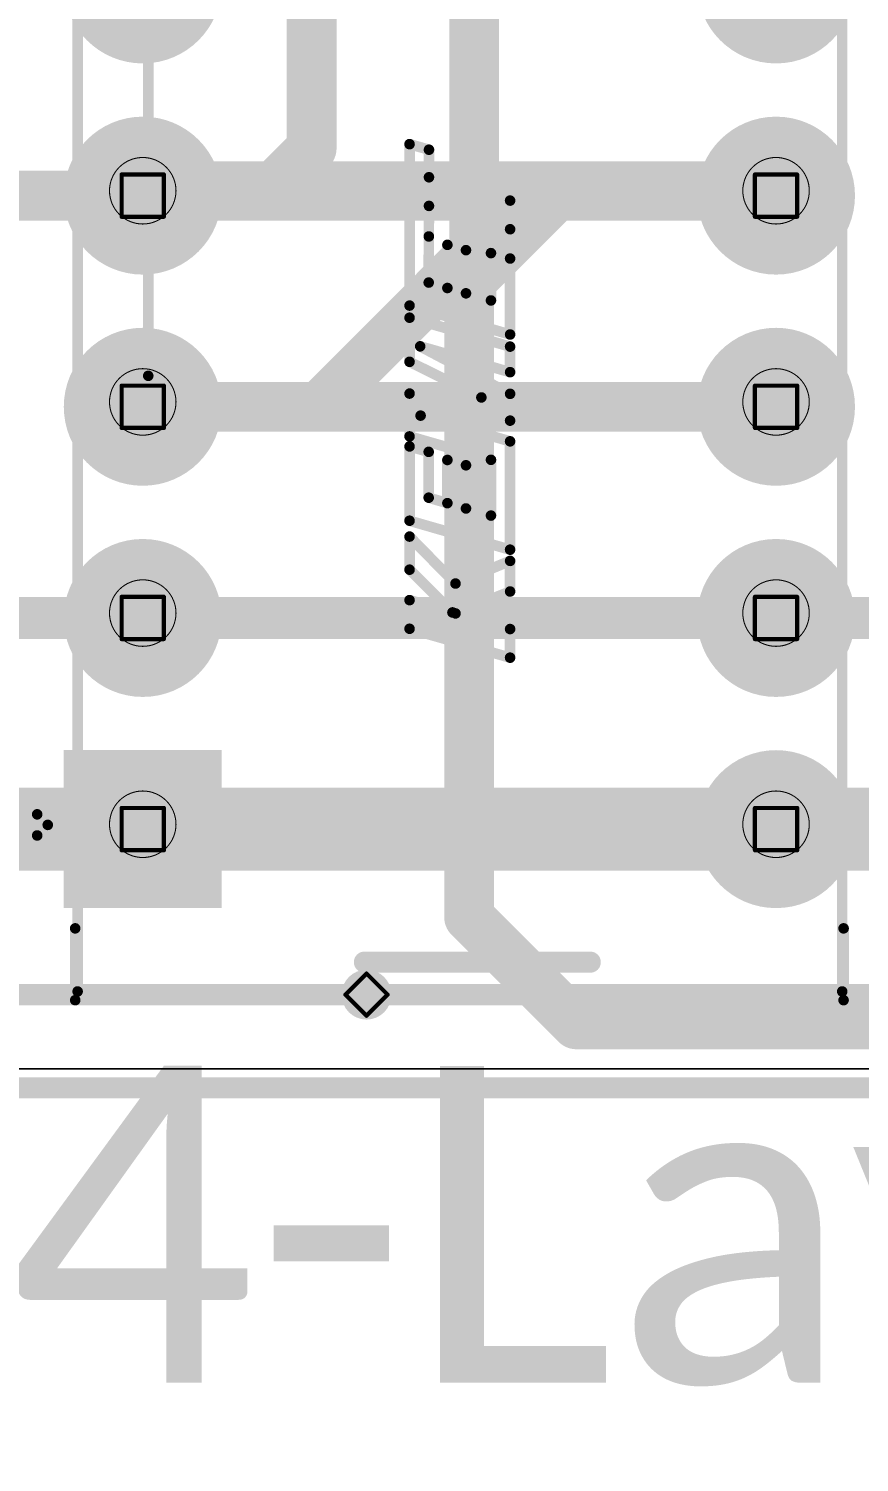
# Model space of a CAD drawing. Header units: millimetres. Extents: x -16 to 330, y -45 to 150.
# Drawn here: x 26.57 to 36.56, y -18 to -0.76 of the extents above; entities that cross this region are included whole.
import ezdxf

# ---------------------------------------------------------------- set-up
doc = ezdxf.new("R2010")
doc.units = ezdxf.units.MM
for name, color, linetype in [('BottomLayer', 5, 'Continuous'), ('BottomSolder', 6, 'Continuous'), ('DrillDrawing', 1, 'Continuous'), ('Mechanical1', 6, 'Continuous'), ('Mechanical13', 56, 'Continuous'), ('Mechanical2', 216, 'Continuous'), ('Mechanical3', 76, 'Continuous'), ('MidLayer1', 16, 'Continuous'), ('MidLayer2', 76, 'Continuous'), ('MultiLayer', 9, 'Continuous'), ('PadHoleLayer', 156, 'Continuous'), ('TopLayer', 1, 'Continuous'), ('TopOverlay', 2, 'Continuous'), ('TopSolder', 216, 'Continuous'), ('ViaHoleLayer', 16, 'Continuous')]:
    doc.layers.add(name, color=color, linetype=linetype)
doc.styles.add('Calibri', font='calibriz.ttf', dxfattribs={"height": 0.2})

# ---------------------------------------------------------------- blocks, each defined once
blk = doc.blocks.new('EA2_3TNU_18')
at = {"layer": 'BottomLayer'}
h = blk.add_hatch(color=5, dxfattribs=at)
edge = h.paths.add_edge_path()
edge.add_arc((-3.81, 5.08), 0.9499980999999998, 0, 360)
blk.add_hatch(color=5, dxfattribs=at).paths.add_polyline_path([(2.86000063, 6.02999937), (4.75999937, 6.02999937), (4.75999937, 4.13000063), (2.86000063, 4.13000063)])
h = blk.add_hatch(color=5, dxfattribs=at)
edge = h.paths.add_edge_path()
edge.add_arc((-3.81, 2.54), 0.9499980999999998, 0, 360)
h = blk.add_hatch(color=5, dxfattribs=at)
edge = h.paths.add_edge_path()
edge.add_arc((3.81, 2.54), 0.9499980999999998, 0, 360)
h = blk.add_hatch(color=5, dxfattribs=at)
edge = h.paths.add_edge_path()
edge.add_arc((-3.81, 0), 0.9499980999999998, 0, 360)
h = blk.add_hatch(color=5, dxfattribs=at)
edge = h.paths.add_edge_path()
edge.add_arc((3.81, 0), 0.9499980999999998, 0, 360)
h = blk.add_hatch(color=5, dxfattribs=at)
edge = h.paths.add_edge_path()
edge.add_arc((-3.81, -2.54), 0.9499980999999998, 0, 360)
h = blk.add_hatch(color=5, dxfattribs=at)
edge = h.paths.add_edge_path()
edge.add_arc((3.81, -2.54), 0.9499980999999998, 0, 360)
h = blk.add_hatch(color=5, dxfattribs=at)
edge = h.paths.add_edge_path()
edge.add_arc((-3.81, -5.08), 0.9499980999999998, 0, 360)
h = blk.add_hatch(color=5, dxfattribs=at)
edge = h.paths.add_edge_path()
edge.add_arc((3.81, -5.08), 0.9499980999999998, 0, 360)
at = {"layer": 'BottomSolder'}
h = blk.add_hatch(color=6, dxfattribs=at)
edge = h.paths.add_edge_path()
edge.add_arc((-3.81, 5.08), 0.40999918, 0, 360)
h = blk.add_hatch(color=6, dxfattribs=at)
edge = h.paths.add_edge_path()
edge.add_arc((3.81, 5.08), 0.40999918, 0, 360)
h = blk.add_hatch(color=6, dxfattribs=at)
edge = h.paths.add_edge_path()
edge.add_arc((-3.81, 2.54), 0.40999918, 0, 360)
h = blk.add_hatch(color=6, dxfattribs=at)
edge = h.paths.add_edge_path()
edge.add_arc((3.81, 2.54), 0.40999918, 0, 360)
h = blk.add_hatch(color=6, dxfattribs=at)
edge = h.paths.add_edge_path()
edge.add_arc((-3.81, 0), 0.40999918, 0, 360)
h = blk.add_hatch(color=6, dxfattribs=at)
edge = h.paths.add_edge_path()
edge.add_arc((3.81, 0), 0.40999918, 0, 360)
h = blk.add_hatch(color=6, dxfattribs=at)
edge = h.paths.add_edge_path()
edge.add_arc((-3.81, -2.54), 0.40999918, 0, 360)
h = blk.add_hatch(color=6, dxfattribs=at)
edge = h.paths.add_edge_path()
edge.add_arc((3.81, -2.54), 0.40999918, 0, 360)
h = blk.add_hatch(color=6, dxfattribs=at)
edge = h.paths.add_edge_path()
edge.add_arc((-3.81, -5.08), 0.40999918, 0, 360)
h = blk.add_hatch(color=6, dxfattribs=at)
edge = h.paths.add_edge_path()
edge.add_arc((3.81, -5.08), 0.40999918, 0, 360)
at = {"layer": 'MidLayer1'}
h = blk.add_hatch(color=16, dxfattribs=at)
edge = h.paths.add_edge_path()
edge.add_arc((-3.81, 5.08), 0.9499980999999998, 0, 360)
blk.add_hatch(color=16, dxfattribs=at).paths.add_polyline_path([(2.86000063, 6.02999937), (4.75999937, 6.02999937), (4.75999937, 4.13000063), (2.86000063, 4.13000063)])
h = blk.add_hatch(color=16, dxfattribs=at)
edge = h.paths.add_edge_path()
edge.add_arc((-3.81, 2.54), 0.9499980999999998, 0, 360)
h = blk.add_hatch(color=16, dxfattribs=at)
edge = h.paths.add_edge_path()
edge.add_arc((3.81, 2.54), 0.9499980999999998, 0, 360)
h = blk.add_hatch(color=16, dxfattribs=at)
edge = h.paths.add_edge_path()
edge.add_arc((-3.81, 0), 0.9499980999999998, 0, 360)
h = blk.add_hatch(color=16, dxfattribs=at)
edge = h.paths.add_edge_path()
edge.add_arc((3.81, 0), 0.9499980999999998, 0, 360)
h = blk.add_hatch(color=16, dxfattribs=at)
edge = h.paths.add_edge_path()
edge.add_arc((-3.81, -2.54), 0.9499980999999998, 0, 360)
h = blk.add_hatch(color=16, dxfattribs=at)
edge = h.paths.add_edge_path()
edge.add_arc((3.81, -2.54), 0.9499980999999998, 0, 360)
h = blk.add_hatch(color=16, dxfattribs=at)
edge = h.paths.add_edge_path()
edge.add_arc((-3.81, -5.08), 0.9499980999999998, 0, 360)
h = blk.add_hatch(color=16, dxfattribs=at)
edge = h.paths.add_edge_path()
edge.add_arc((3.81, -5.08), 0.9499980999999998, 0, 360)
at = {"layer": 'MidLayer2'}
h = blk.add_hatch(color=76, dxfattribs=at)
edge = h.paths.add_edge_path()
edge.add_arc((-3.81, 5.08), 0.9499980999999998, 0, 360)
blk.add_hatch(color=76, dxfattribs=at).paths.add_polyline_path([(2.86000063, 6.02999937), (4.75999937, 6.02999937), (4.75999937, 4.13000063), (2.86000063, 4.13000063)])
h = blk.add_hatch(color=76, dxfattribs=at)
edge = h.paths.add_edge_path()
edge.add_arc((-3.81, 2.54), 0.9499980999999998, 0, 360)
h = blk.add_hatch(color=76, dxfattribs=at)
edge = h.paths.add_edge_path()
edge.add_arc((3.81, 2.54), 0.9499980999999998, 0, 360)
h = blk.add_hatch(color=76, dxfattribs=at)
edge = h.paths.add_edge_path()
edge.add_arc((-3.81, 0), 0.9499980999999998, 0, 360)
h = blk.add_hatch(color=76, dxfattribs=at)
edge = h.paths.add_edge_path()
edge.add_arc((3.81, 0), 0.9499980999999998, 0, 360)
h = blk.add_hatch(color=76, dxfattribs=at)
edge = h.paths.add_edge_path()
edge.add_arc((-3.81, -2.54), 0.9499980999999998, 0, 360)
h = blk.add_hatch(color=76, dxfattribs=at)
edge = h.paths.add_edge_path()
edge.add_arc((3.81, -2.54), 0.9499980999999998, 0, 360)
h = blk.add_hatch(color=76, dxfattribs=at)
edge = h.paths.add_edge_path()
edge.add_arc((-3.81, -5.08), 0.9499980999999998, 0, 360)
h = blk.add_hatch(color=76, dxfattribs=at)
edge = h.paths.add_edge_path()
edge.add_arc((3.81, -5.08), 0.9499980999999998, 0, 360)
at = {"layer": 'MultiLayer'}
h = blk.add_hatch(color=9, dxfattribs=at)
edge = h.paths.add_edge_path()
edge.add_arc((-3.81, 5.08), 0.9499980999999998, 0, 360)
blk.add_hatch(color=9, dxfattribs=at).paths.add_polyline_path([(2.86000063, 6.02999937), (4.75999937, 6.02999937), (4.75999937, 4.13000063), (2.86000063, 4.13000063)])
h = blk.add_hatch(color=9, dxfattribs=at)
edge = h.paths.add_edge_path()
edge.add_arc((-3.81, 2.54), 0.9499980999999998, 0, 360)
h = blk.add_hatch(color=9, dxfattribs=at)
edge = h.paths.add_edge_path()
edge.add_arc((3.81, 2.54), 0.9499980999999998, 0, 360)
h = blk.add_hatch(color=9, dxfattribs=at)
edge = h.paths.add_edge_path()
edge.add_arc((-3.81, 0), 0.9499980999999998, 0, 360)
h = blk.add_hatch(color=9, dxfattribs=at)
edge = h.paths.add_edge_path()
edge.add_arc((3.81, 0), 0.9499980999999998, 0, 360)
h = blk.add_hatch(color=9, dxfattribs=at)
edge = h.paths.add_edge_path()
edge.add_arc((-3.81, -2.54), 0.9499980999999998, 0, 360)
h = blk.add_hatch(color=9, dxfattribs=at)
edge = h.paths.add_edge_path()
edge.add_arc((3.81, -2.54), 0.9499980999999998, 0, 360)
h = blk.add_hatch(color=9, dxfattribs=at)
edge = h.paths.add_edge_path()
edge.add_arc((-3.81, -5.08), 0.9499980999999998, 0, 360)
h = blk.add_hatch(color=9, dxfattribs=at)
edge = h.paths.add_edge_path()
edge.add_arc((3.81, -5.08), 0.9499980999999998, 0, 360)
at = {"layer": 'PadHoleLayer'}
h = blk.add_hatch(color=156, dxfattribs=at)
edge = h.paths.add_edge_path()
edge.add_arc((-3.81, 5.08), 0.40999918, 0, 360)
h = blk.add_hatch(color=156, dxfattribs=at)
edge = h.paths.add_edge_path()
edge.add_arc((3.81, 5.08), 0.40999918, 0, 360)
h = blk.add_hatch(color=156, dxfattribs=at)
edge = h.paths.add_edge_path()
edge.add_arc((-3.81, 2.54), 0.40999918, 0, 360)
h = blk.add_hatch(color=156, dxfattribs=at)
edge = h.paths.add_edge_path()
edge.add_arc((3.81, 2.54), 0.40999918, 0, 360)
h = blk.add_hatch(color=156, dxfattribs=at)
edge = h.paths.add_edge_path()
edge.add_arc((-3.81, 0), 0.40999918, 0, 360)
h = blk.add_hatch(color=156, dxfattribs=at)
edge = h.paths.add_edge_path()
edge.add_arc((3.81, 0), 0.40999918, 0, 360)
h = blk.add_hatch(color=156, dxfattribs=at)
edge = h.paths.add_edge_path()
edge.add_arc((-3.81, -2.54), 0.40999918, 0, 360)
h = blk.add_hatch(color=156, dxfattribs=at)
edge = h.paths.add_edge_path()
edge.add_arc((3.81, -2.54), 0.40999918, 0, 360)
h = blk.add_hatch(color=156, dxfattribs=at)
edge = h.paths.add_edge_path()
edge.add_arc((-3.81, -5.08), 0.40999918, 0, 360)
h = blk.add_hatch(color=156, dxfattribs=at)
edge = h.paths.add_edge_path()
edge.add_arc((3.81, -5.08), 0.40999918, 0, 360)
at = {"layer": 'TopLayer'}
h = blk.add_hatch(color=1, dxfattribs=at)
edge = h.paths.add_edge_path()
edge.add_arc((-3.81, 5.08), 0.9499980999999998, 0, 360)
blk.add_hatch(color=1, dxfattribs=at).paths.add_polyline_path([(2.86000063, 6.02999937), (4.75999937, 6.02999937), (4.75999937, 4.13000063), (2.86000063, 4.13000063)])
h = blk.add_hatch(color=1, dxfattribs=at)
edge = h.paths.add_edge_path()
edge.add_arc((-3.81, 2.54), 0.9499980999999998, 0, 360)
h = blk.add_hatch(color=1, dxfattribs=at)
edge = h.paths.add_edge_path()
edge.add_arc((3.81, 2.54), 0.9499980999999998, 0, 360)
h = blk.add_hatch(color=1, dxfattribs=at)
edge = h.paths.add_edge_path()
edge.add_arc((-3.81, 0), 0.9499980999999998, 0, 360)
h = blk.add_hatch(color=1, dxfattribs=at)
edge = h.paths.add_edge_path()
edge.add_arc((3.81, 0), 0.9499980999999998, 0, 360)
h = blk.add_hatch(color=1, dxfattribs=at)
edge = h.paths.add_edge_path()
edge.add_arc((-3.81, -2.54), 0.9499980999999998, 0, 360)
h = blk.add_hatch(color=1, dxfattribs=at)
edge = h.paths.add_edge_path()
edge.add_arc((3.81, -2.54), 0.9499980999999998, 0, 360)
h = blk.add_hatch(color=1, dxfattribs=at)
edge = h.paths.add_edge_path()
edge.add_arc((-3.81, -5.08), 0.9499980999999998, 0, 360)
h = blk.add_hatch(color=1, dxfattribs=at)
edge = h.paths.add_edge_path()
edge.add_arc((3.81, -5.08), 0.9499980999999998, 0, 360)
at = {"layer": 'TopSolder'}
h = blk.add_hatch(color=216, dxfattribs=at)
edge = h.paths.add_edge_path()
edge.add_arc((-3.81, 5.08), 0.40999918, 0, 360)
h = blk.add_hatch(color=216, dxfattribs=at)
edge = h.paths.add_edge_path()
edge.add_arc((3.81, 5.08), 0.40999918, 0, 360)
h = blk.add_hatch(color=216, dxfattribs=at)
edge = h.paths.add_edge_path()
edge.add_arc((-3.81, 2.54), 0.40999918, 0, 360)
h = blk.add_hatch(color=216, dxfattribs=at)
edge = h.paths.add_edge_path()
edge.add_arc((3.81, 2.54), 0.40999918, 0, 360)
h = blk.add_hatch(color=216, dxfattribs=at)
edge = h.paths.add_edge_path()
edge.add_arc((-3.81, 0), 0.40999918, 0, 360)
h = blk.add_hatch(color=216, dxfattribs=at)
edge = h.paths.add_edge_path()
edge.add_arc((3.81, 0), 0.40999918, 0, 360)
h = blk.add_hatch(color=216, dxfattribs=at)
edge = h.paths.add_edge_path()
edge.add_arc((-3.81, -2.54), 0.40999918, 0, 360)
h = blk.add_hatch(color=216, dxfattribs=at)
edge = h.paths.add_edge_path()
edge.add_arc((3.81, -2.54), 0.40999918, 0, 360)
h = blk.add_hatch(color=216, dxfattribs=at)
edge = h.paths.add_edge_path()
edge.add_arc((-3.81, -5.08), 0.40999918, 0, 360)
h = blk.add_hatch(color=216, dxfattribs=at)
edge = h.paths.add_edge_path()
edge.add_arc((3.81, -5.08), 0.40999918, 0, 360)
at = {"layer": 'TopOverlay'}
for points, const_width in [([(-4.6228, 7.1374), (-4.6228, 6.2738)], 0.127), ([(4.6228, 7.1374), (-4.6228, 7.1374)], 0.127), ([(4.6228, 7.1374), (4.6228, 6.2738)], 0.127), ([(1.143, 6.6802), (-1.5748, 6.6802)], 0.254), ([(5.08, 5.1562), (4.953, 5.0292)], 0.127), ([(5.08, 5.1562), (5.08, 4.9022)], 0.127), ([(5.08, 4.9022), (4.953, 5.0292)], 0.127), ([(-4.6228, -5.9436), (-4.6228, -7.1374)], 0.127), ([(4.6228, -5.9436), (4.6228, -7.1374)], 0.127), ([(4.6228, -7.1374), (-4.6228, -7.1374)], 0.127)]:
    blk.add_lwpolyline(points, dxfattribs=dict(at, const_width=const_width))
for points, const_width in [([(-4.65455, 7.1374, 1), (-4.591049999999999, 7.1374, 1)], 0.0635), ([(-4.65455, 7.1374, 1), (-4.591049999999999, 7.1374, 1)], 0.0635), ([(4.591049999999999, 7.1374, 1), (4.65455, 7.1374, 1)], 0.0635), ([(4.591049999999999, 7.1374, 1), (4.65455, 7.1374, 1)], 0.0635), ([(-1.6383, 6.6802, 1), (-1.5113, 6.6802, 1)], 0.127), ([(1.0795, 6.6802, 1), (1.2065, 6.6802, 1)], 0.127), ([(-4.65455, 6.2738, 1), (-4.591049999999999, 6.2738, 1)], 0.0635), ([(4.591049999999999, 6.2738, 1), (4.65455, 6.2738, 1)], 0.0635), ([(5.04825, 5.1562, 1), (5.11175, 5.1562, 1)], 0.0635), ([(5.04825, 5.1562, 1), (5.11175, 5.1562, 1)], 0.0635), ([(4.92125, 5.0292, 1), (4.98475, 5.0292, 1)], 0.0635), ([(4.92125, 5.0292, 1), (4.98475, 5.0292, 1)], 0.0635), ([(5.04825, 4.9022, 1), (5.11175, 4.9022, 1)], 0.0635), ([(5.04825, 4.9022, 1), (5.11175, 4.9022, 1)], 0.0635), ([(-4.65455, -5.9436, 1), (-4.591049999999999, -5.9436, 1)], 0.0635), ([(4.591049999999999, -5.9436, 1), (4.65455, -5.9436, 1)], 0.0635), ([(-4.65455, -7.1374, 1), (-4.591049999999999, -7.1374, 1)], 0.0635), ([(-4.65455, -7.1374, 1), (-4.591049999999999, -7.1374, 1)], 0.0635), ([(4.591049999999999, -7.1374, 1), (4.65455, -7.1374, 1)], 0.0635), ([(4.591049999999999, -7.1374, 1), (4.65455, -7.1374, 1)], 0.0635)]:
    blk.add_lwpolyline(points, format="xyb", close=True, dxfattribs=dict(at, const_width=const_width))

msp = doc.modelspace()

# ---------------------------------------------------------------- hatches: boundary and pattern name
at = {"layer": 'BottomLayer'}
h = msp.add_hatch(color=5, dxfattribs=at)
edge = h.paths.add_edge_path()
edge.add_arc((30.63238729999999, -12.37939104), 0.2999994, 0, 360)
at = {"layer": 'BottomSolder'}
h = msp.add_hatch(color=6, dxfattribs=at)
edge = h.paths.add_edge_path()
edge.add_arc((30.63238729999999, -12.37939104), 0.1499997, 0, 360)
at = {"layer": 'MidLayer1'}
h = msp.add_hatch(color=16, dxfattribs=at)
edge = h.paths.add_edge_path()
edge.add_arc((30.63238729999999, -12.37939104), 0.2999994, 0, 360)
at = {"layer": 'MidLayer2'}
h = msp.add_hatch(color=76, dxfattribs=at)
edge = h.paths.add_edge_path()
edge.add_arc((30.63238729999999, -12.37939104), 0.2999994, 0, 360)
at = {"layer": 'TopLayer'}
h = msp.add_hatch(color=1, dxfattribs=at)
edge = h.paths.add_edge_path()
edge.add_arc((30.63238729999999, -12.37939104), 0.2999994, 0, 360)
at = {"layer": 'TopSolder'}
h = msp.add_hatch(color=216, dxfattribs=at)
edge = h.paths.add_edge_path()
edge.add_arc((30.63238729999999, -12.37939104), 0.1499997, 0, 360)
at = {"layer": 'ViaHoleLayer'}
h = msp.add_hatch(color=16, dxfattribs=at)
edge = h.paths.add_edge_path()
edge.add_arc((30.63238729999999, -12.37939104), 0.1499997, 0, 360)

# ---------------------------------------------------------------- linework, layer by layer
at = {"layer": 'BottomLayer'}
msp.add_line((86.95543695999999, -13.26659018), (16.12887046, -13.27538874), dxfattribs=at)
for points, const_width in [([(27.887803, -2.65419078), (33.03251966, -2.65419078)], 0.5999987999999999), ([(31.86698732, -3.81972312), (33.03251966, -2.65419078)], 0.5999987999999999), ([(33.03251966, -2.65419078), (35.507803, -2.65419078)], 0.5999987999999999), ([(31.86698732, -11.44639062), (31.86698732, -3.81972312)], 0.5999987999999999), ([(31.86698732, -11.44639062), (33.15698728, -12.73639058)], 0.5999987999999999), ([(16.12887046, -12.37939104), (30.63238729999999, -12.37939104)], 0.254), ([(33.15698728, -12.73639058), (80.9069883, -12.73639058)], 0.5999987999999999)]:
    msp.add_lwpolyline(points, dxfattribs=dict(at, const_width=const_width))
for points, const_width in [([(27.7378033, -2.65419078, 1), (28.0378027, -2.65419078, 1)], 0.2999994), ([(32.88251996, -2.65419078, 1), (33.18251936, -2.65419078, 1)], 0.2999994), ([(32.88251996, -2.65419078, 1), (33.18251936, -2.65419078, 1)], 0.2999994), ([(32.88251996, -2.65419078, 1), (33.18251936, -2.65419078, 1)], 0.2999994), ([(35.3578033, -2.65419078, 1), (35.6578027, -2.65419078, 1)], 0.2999994), ([(31.71698762, -3.81972312, 1), (32.01698701999999, -3.81972312, 1)], 0.2999994), ([(31.71698762, -3.81972312, 1), (32.01698701999999, -3.81972312, 1)], 0.2999994), ([(31.71698762, -11.44639062, 1), (32.01698701999999, -11.44639062, 1)], 0.2999994), ([(31.71698762, -11.44639062, 1), (32.01698701999999, -11.44639062, 1)], 0.2999994), ([(30.5688873, -12.37939104, 1), (30.6958873, -12.37939104, 1)], 0.127), ([(33.00698758, -12.73639058, 1), (33.30698698, -12.73639058, 1)], 0.2999994), ([(33.00698758, -12.73639058, 1), (33.30698698, -12.73639058, 1)], 0.2999994)]:
    msp.add_lwpolyline(points, format="xyb", close=True, dxfattribs=dict(at, const_width=const_width))
at = {"layer": 'DrillDrawing', "const_width": 0.0508}
for points in [[(27.6859873, -2.51458984), (28.1939873, -2.51458984)], [(27.6859873, -3.02258984), (27.6859873, -2.51458984)], [(28.1939873, -3.02258984), (28.1939873, -2.51458984)], [(35.3059873, -2.51458984), (35.8139873, -2.51458984)], [(35.3059873, -3.02258984), (35.3059873, -2.51458984)], [(35.8139873, -3.02258984), (35.8139873, -2.51458984)], [(27.6859873, -3.02258984), (28.1939873, -3.02258984)], [(35.3059873, -3.02258984), (35.8139873, -3.02258984)], [(27.6859873, -5.054589839999999), (28.1939873, -5.054589839999999)], [(27.6859873, -5.562589839999999), (27.6859873, -5.054589839999999)], [(28.1939873, -5.562589839999999), (28.1939873, -5.054589839999999)], [(35.3059873, -5.054589839999999), (35.8139873, -5.054589839999999)], [(35.3059873, -5.562589839999999), (35.3059873, -5.054589839999999)], [(35.8139873, -5.562589839999999), (35.8139873, -5.054589839999999)], [(27.6859873, -5.562589839999999), (28.1939873, -5.562589839999999)], [(35.3059873, -5.562589839999999), (35.8139873, -5.562589839999999)], [(27.6859873, -7.594589839999999), (28.1939873, -7.594589839999999)], [(27.6859873, -8.10258984), (27.6859873, -7.594589839999999)], [(28.1939873, -8.10258984), (28.1939873, -7.594589839999999)], [(35.3059873, -7.594589839999999), (35.8139873, -7.594589839999999)], [(35.3059873, -8.10258984), (35.3059873, -7.594589839999999)], [(35.8139873, -8.10258984), (35.8139873, -7.594589839999999)], [(27.6859873, -8.10258984), (28.1939873, -8.10258984)], [(35.3059873, -8.10258984), (35.8139873, -8.10258984)], [(27.6859873, -10.13458984), (28.1939873, -10.13458984)], [(27.6859873, -10.64258984), (27.6859873, -10.13458984)], [(28.1939873, -10.64258984), (28.1939873, -10.13458984)], [(35.3059873, -10.13458984), (35.8139873, -10.13458984)], [(35.3059873, -10.64258984), (35.3059873, -10.13458984)], [(35.8139873, -10.64258984), (35.8139873, -10.13458984)], [(27.6859873, -10.64258984), (28.1939873, -10.64258984)], [(35.3059873, -10.64258984), (35.8139873, -10.64258984)], [(30.3783873, -12.37939104), (30.63238729999999, -12.12539104)], [(30.63238729999999, -12.12539104), (30.8863873, -12.37939104)], [(30.3783873, -12.37939104), (30.63238729999999, -12.63339104)], [(30.63238729999999, -12.63339104), (30.8863873, -12.37939104)]]:
    msp.add_lwpolyline(points, dxfattribs=at)
at = {"layer": 'DrillDrawing', "const_width": 0.0254}
for points in [[(27.6732873, -2.51458984, 1), (27.6986873, -2.51458984, 1)], [(27.6732873, -2.51458984, 1), (27.6986873, -2.51458984, 1)], [(28.1812873, -2.51458984, 1), (28.2066873, -2.51458984, 1)], [(28.1812873, -2.51458984, 1), (28.2066873, -2.51458984, 1)], [(35.2932873, -2.51458984, 1), (35.3186873, -2.51458984, 1)], [(35.2932873, -2.51458984, 1), (35.3186873, -2.51458984, 1)], [(35.8012873, -2.51458984, 1), (35.8266873, -2.51458984, 1)], [(35.8012873, -2.51458984, 1), (35.8266873, -2.51458984, 1)], [(27.6732873, -3.02258984, 1), (27.6986873, -3.02258984, 1)], [(27.6732873, -3.02258984, 1), (27.6986873, -3.02258984, 1)], [(28.1812873, -3.02258984, 1), (28.2066873, -3.02258984, 1)], [(28.1812873, -3.02258984, 1), (28.2066873, -3.02258984, 1)], [(35.2932873, -3.02258984, 1), (35.3186873, -3.02258984, 1)], [(35.2932873, -3.02258984, 1), (35.3186873, -3.02258984, 1)], [(35.8012873, -3.02258984, 1), (35.8266873, -3.02258984, 1)], [(35.8012873, -3.02258984, 1), (35.8266873, -3.02258984, 1)], [(27.6732873, -5.054589839999999, 1), (27.6986873, -5.054589839999999, 1)], [(27.6732873, -5.054589839999999, 1), (27.6986873, -5.054589839999999, 1)], [(28.1812873, -5.054589839999999, 1), (28.2066873, -5.054589839999999, 1)], [(28.1812873, -5.054589839999999, 1), (28.2066873, -5.054589839999999, 1)], [(35.2932873, -5.054589839999999, 1), (35.3186873, -5.054589839999999, 1)], [(35.2932873, -5.054589839999999, 1), (35.3186873, -5.054589839999999, 1)], [(35.8012873, -5.054589839999999, 1), (35.8266873, -5.054589839999999, 1)], [(35.8012873, -5.054589839999999, 1), (35.8266873, -5.054589839999999, 1)], [(27.6732873, -5.562589839999999, 1), (27.6986873, -5.562589839999999, 1)], [(27.6732873, -5.562589839999999, 1), (27.6986873, -5.562589839999999, 1)], [(28.1812873, -5.562589839999999, 1), (28.2066873, -5.562589839999999, 1)], [(28.1812873, -5.562589839999999, 1), (28.2066873, -5.562589839999999, 1)], [(35.2932873, -5.562589839999999, 1), (35.3186873, -5.562589839999999, 1)], [(35.2932873, -5.562589839999999, 1), (35.3186873, -5.562589839999999, 1)], [(35.8012873, -5.562589839999999, 1), (35.8266873, -5.562589839999999, 1)], [(35.8012873, -5.562589839999999, 1), (35.8266873, -5.562589839999999, 1)], [(27.6732873, -7.594589839999999, 1), (27.6986873, -7.594589839999999, 1)], [(27.6732873, -7.594589839999999, 1), (27.6986873, -7.594589839999999, 1)], [(28.1812873, -7.594589839999999, 1), (28.2066873, -7.594589839999999, 1)], [(28.1812873, -7.594589839999999, 1), (28.2066873, -7.594589839999999, 1)], [(35.2932873, -7.594589839999999, 1), (35.3186873, -7.594589839999999, 1)], [(35.2932873, -7.594589839999999, 1), (35.3186873, -7.594589839999999, 1)], [(35.8012873, -7.594589839999999, 1), (35.8266873, -7.594589839999999, 1)], [(35.8012873, -7.594589839999999, 1), (35.8266873, -7.594589839999999, 1)], [(27.6732873, -8.10258984, 1), (27.6986873, -8.10258984, 1)], [(27.6732873, -8.10258984, 1), (27.6986873, -8.10258984, 1)], [(28.1812873, -8.10258984, 1), (28.2066873, -8.10258984, 1)], [(28.1812873, -8.10258984, 1), (28.2066873, -8.10258984, 1)], [(35.2932873, -8.10258984, 1), (35.3186873, -8.10258984, 1)], [(35.2932873, -8.10258984, 1), (35.3186873, -8.10258984, 1)], [(35.8012873, -8.10258984, 1), (35.8266873, -8.10258984, 1)], [(35.8012873, -8.10258984, 1), (35.8266873, -8.10258984, 1)], [(27.6732873, -10.13458984, 1), (27.6986873, -10.13458984, 1)], [(27.6732873, -10.13458984, 1), (27.6986873, -10.13458984, 1)], [(28.1812873, -10.13458984, 1), (28.2066873, -10.13458984, 1)], [(28.1812873, -10.13458984, 1), (28.2066873, -10.13458984, 1)], [(35.2932873, -10.13458984, 1), (35.3186873, -10.13458984, 1)], [(35.2932873, -10.13458984, 1), (35.3186873, -10.13458984, 1)], [(35.8012873, -10.13458984, 1), (35.8266873, -10.13458984, 1)], [(35.8012873, -10.13458984, 1), (35.8266873, -10.13458984, 1)], [(27.6732873, -10.64258984, 1), (27.6986873, -10.64258984, 1)], [(27.6732873, -10.64258984, 1), (27.6986873, -10.64258984, 1)], [(28.1812873, -10.64258984, 1), (28.2066873, -10.64258984, 1)], [(28.1812873, -10.64258984, 1), (28.2066873, -10.64258984, 1)], [(35.2932873, -10.64258984, 1), (35.3186873, -10.64258984, 1)], [(35.2932873, -10.64258984, 1), (35.3186873, -10.64258984, 1)], [(35.8012873, -10.64258984, 1), (35.8266873, -10.64258984, 1)], [(35.8012873, -10.64258984, 1), (35.8266873, -10.64258984, 1)], [(30.6196873, -12.12539104, 1), (30.6450873, -12.12539104, 1)], [(30.6196873, -12.12539104, 1), (30.6450873, -12.12539104, 1)], [(30.3656873, -12.37939104, 1), (30.3910873, -12.37939104, 1)], [(30.3656873, -12.37939104, 1), (30.3910873, -12.37939104, 1)], [(30.8736873, -12.37939104, 1), (30.8990873, -12.37939104, 1)], [(30.8736873, -12.37939104, 1), (30.8990873, -12.37939104, 1)], [(30.6196873, -12.63339104, 1), (30.6450873, -12.63339104, 1)], [(30.6196873, -12.63339104, 1), (30.6450873, -12.63339104, 1)]]:
    msp.add_lwpolyline(points, format="xyb", close=True, dxfattribs=at)
at = {"layer": 'Mechanical1'}
for points, const_width in [([(28.33998649999999, -2.7099895, 1), (27.5399881, -2.7099895, 1)], 0.0127), ([(35.9599865, -2.7099895, 1), (35.1599881, -2.7099895, 1)], 0.0127), ([(27.5368131, -2.7099895, 1), (27.5431631, -2.7099895, 1)], 0.00635), ([(28.3368115, -2.7099895, 1), (28.3431615, -2.7099895, 1)], 0.00635), ([(35.1568131, -2.7099895, 1), (35.1631631, -2.7099895, 1)], 0.00635), ([(35.9568115, -2.7099895, 1), (35.9631615, -2.7099895, 1)], 0.00635), ([(28.33998649999999, -5.2499895, 1), (27.5399881, -5.2499895, 1)], 0.0127), ([(35.9599865, -5.2499895, 1), (35.1599881, -5.2499895, 1)], 0.0127), ([(27.5368131, -5.2499895, 1), (27.5431631, -5.2499895, 1)], 0.00635), ([(28.3368115, -5.2499895, 1), (28.3431615, -5.2499895, 1)], 0.00635), ([(35.1568131, -5.2499895, 1), (35.1631631, -5.2499895, 1)], 0.00635), ([(35.9568115, -5.2499895, 1), (35.9631615, -5.2499895, 1)], 0.00635), ([(28.33998649999999, -7.789989499999999, 1), (27.5399881, -7.789989499999999, 1)], 0.0127), ([(35.9599865, -7.789989499999999, 1), (35.1599881, -7.789989499999999, 1)], 0.0127), ([(27.5368131, -7.789989499999999, 1), (27.5431631, -7.789989499999999, 1)], 0.00635), ([(28.3368115, -7.789989499999999, 1), (28.3431615, -7.789989499999999, 1)], 0.00635), ([(35.1568131, -7.789989499999999, 1), (35.1631631, -7.789989499999999, 1)], 0.00635), ([(35.9568115, -7.789989499999999, 1), (35.9631615, -7.789989499999999, 1)], 0.00635), ([(28.33998649999999, -10.3299895, 1), (27.5399881, -10.3299895, 1)], 0.0127), ([(35.9599865, -10.3299895, 1), (35.1599881, -10.3299895, 1)], 0.0127), ([(27.5368131, -10.3299895, 1), (27.5431631, -10.3299895, 1)], 0.00635), ([(28.3368115, -10.3299895, 1), (28.3431615, -10.3299895, 1)], 0.00635), ([(35.1568131, -10.3299895, 1), (35.1631631, -10.3299895, 1)], 0.00635), ([(35.9568115, -10.3299895, 1), (35.9631615, -10.3299895, 1)], 0.00635)]:
    msp.add_lwpolyline(points, format="xyb", close=True, dxfattribs=dict(at, const_width=const_width))
at = {"layer": 'Mechanical13', "const_width": 0.127}
for points in [[(28.00623812, -4.935921039999999), (28.00623812, 3.00881034)], [(28.00623812, -4.935921039999999), (28.00623812, 3.00881034)], [(27.15623728, -12.34119198), (27.15623728, 1.8588101)], [(36.35623666, -12.34119198), (36.35623666, 1.8588101)], [(31.1503187, -2.14937594), (31.38391488, -2.2165056)], [(31.1503187, -4.09131262), (31.1503187, -2.14937594)], [(31.38388948, -2.5477089), (31.38391488, -2.2165056)], [(31.38388948, -2.5477089), (32.36001148, -2.82827222)], [(31.38217752, -3.25998332), (31.38388948, -2.8922218)], [(31.38388948, -2.8922218), (32.36001148, -3.17286894)], [(32.36001148, -3.17286894), (32.36001148, -2.82827222)], [(31.38061796, -3.8143307), (31.38217752, -3.25998332)], [(31.60562132, -3.36066892), (31.8292099, -3.424544839999999)], [(31.60562132, -3.87980174), (31.60562132, -3.36066892)], [(31.8292099, -3.943604), (31.8292099, -3.424544839999999)], [(32.12982143999999, -4.02942298), (32.12982143999999, -3.459988)], [(32.12982143999999, -3.459988), (32.36001148, -3.5253041)], [(32.36001148, -4.439262139999999), (32.36001148, -3.5253041)], [(31.38061796, -3.8143307), (31.60562132, -3.87980174)], [(31.8292099, -3.943604), (32.12982143999999, -4.02942298)], [(31.1503187, -4.09131262), (32.36001148, -4.439262139999999)], [(31.1503187, -4.2370502), (32.36001148, -4.584844779999999)], [(31.1503187, -4.76761302), (31.1503187, -4.2370502)], [(31.27786734, -4.581489439999999), (32.36001148, -5.152758299999999)], [(31.27786734, -4.581489439999999), (32.36001148, -4.89224574)], [(32.36001148, -4.89224574), (32.36001148, -4.584844779999999)], [(31.1503187, -4.76761302), (32.01453846, -5.19623548)], [(31.1503187, -5.14971538), (32.01453846, -5.19623548)], [(31.1503187, -5.66487818), (31.1503187, -5.14971538)], [(32.36001148, -5.4752494), (32.36001148, -5.152758299999999)], [(31.28305402, -5.414883759999999), (32.36001148, -5.724108439999999)], [(31.28305402, -5.414883759999999), (32.36001148, -5.4752494)], [(31.1503187, -5.66487818), (32.12986462, -5.94643718)], [(32.36001148, -7.027318940000001), (32.36001148, -5.724108439999999)], [(31.1503187, -6.67921702), (31.1503187, -5.78553834)], [(31.1503187, -5.78553834), (31.38057732, -5.85093826)], [(31.38057732, -6.40208524), (31.38057732, -5.85093826)], [(31.60558068, -5.94834218), (31.8292099, -6.0122181)], [(31.60558068, -6.46755628), (31.60558068, -5.94834218)], [(31.8292099, -6.531358539999999), (31.8292099, -6.0122181)], [(32.12986462, -6.61702258), (32.12986462, -5.94643718)], [(31.38057732, -6.40208524), (31.60558068, -6.46755628)], [(31.8292099, -6.531358539999999), (32.12986462, -6.61702258)], [(31.1503187, -6.67921702), (32.36001148, -7.027318940000001)], [(31.1503187, -6.86981862), (31.70318018, -7.43453936)], [(31.1503187, -7.2679179), (31.1503187, -6.86981862)], [(31.1503187, -7.2679179), (31.66617746, -7.7820266)], [(31.70318018, -7.43453936), (32.36001148, -7.1622793)], [(32.36001148, -7.53034816), (32.36001148, -7.1622793)], [(31.1503187, -7.63415542), (31.66617746, -7.7820266)], [(31.1503187, -7.97859466), (31.1503187, -7.63415542)], [(31.70318018, -7.79399762), (32.36001148, -7.53034816)], [(31.70318018, -7.79399762), (32.36001148, -7.982259879999999)], [(31.1503187, -7.97859466), (32.36001148, -8.32623938)], [(32.36001148, -8.32623938), (32.36001148, -7.982259879999999)], [(27.15623728, -12.34119198), (36.35623666, -12.34119198)], [(13.50623664, -13.49118968), (95.25623823999999, -13.49118968)]]:
    msp.add_lwpolyline(points, dxfattribs=at)
at = {"layer": 'Mechanical13', "const_width": 0.0635}
for points in [[(31.1185687, -2.14937594, 1), (31.18206869999999, -2.14937594, 1)], [(31.1185687, -2.14937594, 1), (31.18206869999999, -2.14937594, 1)], [(31.35216488, -2.2165056, 1), (31.41566488, -2.2165056, 1)], [(31.35216488, -2.2165056, 1), (31.41566488, -2.2165056, 1)], [(31.35213948, -2.5477089, 1), (31.41563948, -2.5477089, 1)], [(31.35213948, -2.5477089, 1), (31.41563948, -2.5477089, 1)], [(31.35213948, -2.8922218, 1), (31.41563948, -2.8922218, 1)], [(31.35213948, -2.8922218, 1), (31.41563948, -2.8922218, 1)], [(32.32826147999999, -2.82827222, 1), (32.39176147999999, -2.82827222, 1)], [(32.32826147999999, -2.82827222, 1), (32.39176147999999, -2.82827222, 1)], [(31.35042752, -3.25998332, 1), (31.41392751999999, -3.25998332, 1)], [(31.35042752, -3.25998332, 1), (31.41392751999999, -3.25998332, 1)], [(32.32826147999999, -3.17286894, 1), (32.39176147999999, -3.17286894, 1)], [(32.32826147999999, -3.17286894, 1), (32.39176147999999, -3.17286894, 1)], [(31.57387132, -3.36066892, 1), (31.63737132, -3.36066892, 1)], [(31.57387132, -3.36066892, 1), (31.63737132, -3.36066892, 1)], [(31.7974599, -3.424544839999999, 1), (31.8609599, -3.424544839999999, 1)], [(31.7974599, -3.424544839999999, 1), (31.8609599, -3.424544839999999, 1)], [(32.09807144, -3.459988, 1), (32.16157144, -3.459988, 1)], [(32.09807144, -3.459988, 1), (32.16157144, -3.459988, 1)], [(32.32826147999999, -3.5253041, 1), (32.39176147999999, -3.5253041, 1)], [(32.32826147999999, -3.5253041, 1), (32.39176147999999, -3.5253041, 1)], [(31.34886796, -3.8143307, 1), (31.41236796, -3.8143307, 1)], [(31.34886796, -3.8143307, 1), (31.41236796, -3.8143307, 1)], [(31.57387132, -3.87980174, 1), (31.63737132, -3.87980174, 1)], [(31.57387132, -3.87980174, 1), (31.63737132, -3.87980174, 1)], [(31.7974599, -3.943604, 1), (31.8609599, -3.943604, 1)], [(31.7974599, -3.943604, 1), (31.8609599, -3.943604, 1)], [(32.09807144, -4.02942298, 1), (32.16157144, -4.02942298, 1)], [(32.09807144, -4.02942298, 1), (32.16157144, -4.02942298, 1)], [(31.1185687, -4.09131262, 1), (31.18206869999999, -4.09131262, 1)], [(31.1185687, -4.09131262, 1), (31.18206869999999, -4.09131262, 1)], [(31.1185687, -4.2370502, 1), (31.18206869999999, -4.2370502, 1)], [(31.1185687, -4.2370502, 1), (31.18206869999999, -4.2370502, 1)], [(32.32826147999999, -4.439262139999999, 1), (32.39176147999999, -4.439262139999999, 1)], [(32.32826147999999, -4.439262139999999, 1), (32.39176147999999, -4.439262139999999, 1)], [(31.24611734, -4.581489439999999, 1), (31.30961734, -4.581489439999999, 1)], [(31.24611734, -4.581489439999999, 1), (31.30961734, -4.581489439999999, 1)], [(32.32826147999999, -4.584844779999999, 1), (32.39176147999999, -4.584844779999999, 1)], [(32.32826147999999, -4.584844779999999, 1), (32.39176147999999, -4.584844779999999, 1)], [(31.1185687, -4.76761302, 1), (31.18206869999999, -4.76761302, 1)], [(31.1185687, -4.76761302, 1), (31.18206869999999, -4.76761302, 1)], [(27.97448812, -4.935921039999999, 1), (28.03798811999999, -4.935921039999999, 1)], [(27.97448812, -4.935921039999999, 1), (28.03798811999999, -4.935921039999999, 1)], [(32.32826147999999, -4.89224574, 1), (32.39176147999999, -4.89224574, 1)], [(32.32826147999999, -4.89224574, 1), (32.39176147999999, -4.89224574, 1)], [(31.1185687, -5.14971538, 1), (31.18206869999999, -5.14971538, 1)], [(31.1185687, -5.14971538, 1), (31.18206869999999, -5.14971538, 1)], [(31.98278846, -5.19623548, 1), (32.04628846, -5.19623548, 1)], [(31.98278846, -5.19623548, 1), (32.04628846, -5.19623548, 1)], [(32.32826147999999, -5.152758299999999, 1), (32.39176147999999, -5.152758299999999, 1)], [(32.32826147999999, -5.152758299999999, 1), (32.39176147999999, -5.152758299999999, 1)], [(31.25130402, -5.414883759999999, 1), (31.31480402, -5.414883759999999, 1)], [(31.25130402, -5.414883759999999, 1), (31.31480402, -5.414883759999999, 1)], [(32.32826147999999, -5.4752494, 1), (32.39176147999999, -5.4752494, 1)], [(32.32826147999999, -5.4752494, 1), (32.39176147999999, -5.4752494, 1)], [(31.1185687, -5.66487818, 1), (31.18206869999999, -5.66487818, 1)], [(31.1185687, -5.66487818, 1), (31.18206869999999, -5.66487818, 1)], [(32.32826147999999, -5.724108439999999, 1), (32.39176147999999, -5.724108439999999, 1)], [(32.32826147999999, -5.724108439999999, 1), (32.39176147999999, -5.724108439999999, 1)], [(31.1185687, -5.78553834, 1), (31.18206869999999, -5.78553834, 1)], [(31.1185687, -5.78553834, 1), (31.18206869999999, -5.78553834, 1)], [(31.34882732, -5.85093826, 1), (31.41232732, -5.85093826, 1)], [(31.34882732, -5.85093826, 1), (31.41232732, -5.85093826, 1)], [(31.57383068, -5.94834218, 1), (31.63733068, -5.94834218, 1)], [(31.57383068, -5.94834218, 1), (31.63733068, -5.94834218, 1)], [(31.7974599, -6.0122181, 1), (31.8609599, -6.0122181, 1)], [(31.7974599, -6.0122181, 1), (31.8609599, -6.0122181, 1)], [(32.09811462, -5.94643718, 1), (32.16161461999999, -5.94643718, 1)], [(32.09811462, -5.94643718, 1), (32.16161461999999, -5.94643718, 1)], [(31.34882732, -6.40208524, 1), (31.41232732, -6.40208524, 1)], [(31.34882732, -6.40208524, 1), (31.41232732, -6.40208524, 1)], [(31.57383068, -6.46755628, 1), (31.63733068, -6.46755628, 1)], [(31.57383068, -6.46755628, 1), (31.63733068, -6.46755628, 1)], [(31.7974599, -6.531358539999999, 1), (31.8609599, -6.531358539999999, 1)], [(31.7974599, -6.531358539999999, 1), (31.8609599, -6.531358539999999, 1)], [(31.1185687, -6.67921702, 1), (31.18206869999999, -6.67921702, 1)], [(31.1185687, -6.67921702, 1), (31.18206869999999, -6.67921702, 1)], [(32.09811462, -6.61702258, 1), (32.16161461999999, -6.61702258, 1)], [(32.09811462, -6.61702258, 1), (32.16161461999999, -6.61702258, 1)], [(31.1185687, -6.86981862, 1), (31.18206869999999, -6.86981862, 1)], [(31.1185687, -6.86981862, 1), (31.18206869999999, -6.86981862, 1)], [(32.32826147999999, -7.027318940000001, 1), (32.39176147999999, -7.027318940000001, 1)], [(32.32826147999999, -7.027318940000001, 1), (32.39176147999999, -7.027318940000001, 1)], [(31.1185687, -7.2679179, 1), (31.18206869999999, -7.2679179, 1)], [(31.1185687, -7.2679179, 1), (31.18206869999999, -7.2679179, 1)], [(32.32826147999999, -7.1622793, 1), (32.39176147999999, -7.1622793, 1)], [(32.32826147999999, -7.1622793, 1), (32.39176147999999, -7.1622793, 1)], [(31.67143018, -7.43453936, 1), (31.73493018, -7.43453936, 1)], [(31.67143018, -7.43453936, 1), (31.73493018, -7.43453936, 1)], [(31.1185687, -7.63415542, 1), (31.18206869999999, -7.63415542, 1)], [(31.1185687, -7.63415542, 1), (31.18206869999999, -7.63415542, 1)], [(32.32826147999999, -7.53034816, 1), (32.39176147999999, -7.53034816, 1)], [(32.32826147999999, -7.53034816, 1), (32.39176147999999, -7.53034816, 1)], [(31.63442746, -7.7820266, 1), (31.69792746, -7.7820266, 1)], [(31.63442746, -7.7820266, 1), (31.69792746, -7.7820266, 1)], [(31.67143018, -7.79399762, 1), (31.73493018, -7.79399762, 1)], [(31.67143018, -7.79399762, 1), (31.73493018, -7.79399762, 1)], [(31.1185687, -7.97859466, 1), (31.18206869999999, -7.97859466, 1)], [(31.1185687, -7.97859466, 1), (31.18206869999999, -7.97859466, 1)], [(32.32826147999999, -7.982259879999999, 1), (32.39176147999999, -7.982259879999999, 1)], [(32.32826147999999, -7.982259879999999, 1), (32.39176147999999, -7.982259879999999, 1)], [(32.32826147999999, -8.32623938, 1), (32.39176147999999, -8.32623938, 1)], [(32.32826147999999, -8.32623938, 1), (32.39176147999999, -8.32623938, 1)], [(27.12448728, -12.34119198, 1), (27.18798728, -12.34119198, 1)], [(27.12448728, -12.34119198, 1), (27.18798728, -12.34119198, 1)], [(36.32448666, -12.34119198, 1), (36.38798666, -12.34119198, 1)], [(36.32448666, -12.34119198, 1), (36.38798666, -12.34119198, 1)]]:
    msp.add_lwpolyline(points, format="xyb", close=True, dxfattribs=at)
at = {"layer": 'Mechanical2', "const_width": 0.254}
msp.add_lwpolyline([(13.49998824, -13.49998824), (95.24998729999999, -13.49998824)], dxfattribs=at)
at = {"layer": 'MidLayer1'}
msp.add_line((86.95543695999999, -13.26659018), (16.12887046, -13.27538874), dxfattribs=at)
for points, const_width in [([(31.9277873, -3.43965784), (31.9277873, 1.88620908)], 0.5999987999999999), ([(30.0588553, -5.30858984), (31.9277873, -3.43965784)], 0.5999987999999999), ([(27.9399873, -5.30858984), (30.0588553, -5.30858984)], 0.5999987999999999), ([(30.0588553, -5.30858984), (35.5599873, -5.30858984)], 0.5999987999999999), ([(25.5777873, -7.848589839999999), (27.9399873, -7.848589839999999)], 0.508), ([(27.9399873, -7.848589839999999), (35.5599873, -7.848589839999999)], 0.508), ([(35.5599873, -7.848589839999999), (37.9475873, -7.848589839999999)], 0.508), ([(25.5777873, -10.38858984), (27.9399873, -10.38858984)], 1.00000054), ([(27.9399873, -10.38859238), (35.55998221999999, -10.38859238)], 1.00000054), ([(35.5599873, -10.38858984), (37.9475873, -10.38858984)], 1.00000054), ([(30.63238729999999, -12.37939104), (94.8593861, -12.37939104)], 0.254)]:
    msp.add_lwpolyline(points, dxfattribs=dict(at, const_width=const_width))
for points, const_width in [([(31.7777876, -3.43965784, 1), (32.07778699999999, -3.43965784, 1)], 0.2999994), ([(31.7777876, -3.43965784, 1), (32.07778699999999, -3.43965784, 1)], 0.2999994), ([(27.7899876, -5.30858984, 1), (28.089987, -5.30858984, 1)], 0.2999994), ([(29.9088556, -5.30858984, 1), (30.208855, -5.30858984, 1)], 0.2999994), ([(29.9088556, -5.30858984, 1), (30.208855, -5.30858984, 1)], 0.2999994), ([(29.9088556, -5.30858984, 1), (30.208855, -5.30858984, 1)], 0.2999994), ([(35.40998759999999, -5.30858984, 1), (35.709987, -5.30858984, 1)], 0.2999994), ([(27.8129873, -7.848589839999999, 1), (28.0669873, -7.848589839999999, 1)], 0.254), ([(27.8129873, -7.848589839999999, 1), (28.0669873, -7.848589839999999, 1)], 0.254), ([(35.43298729999999, -7.848589839999999, 1), (35.6869873, -7.848589839999999, 1)], 0.254), ([(35.43298729999999, -7.848589839999999, 1), (35.6869873, -7.848589839999999, 1)], 0.254), ([(27.6899878, -10.38858984, 1), (28.1899868, -10.38858984, 1)], 0.499999), ([(27.6899878, -10.38859238, 1), (28.1899868, -10.38859238, 1)], 0.499999), ([(35.30998272, -10.38859238, 1), (35.80998172, -10.38859238, 1)], 0.499999), ([(35.3099878, -10.38858984, 1), (35.8099868, -10.38858984, 1)], 0.499999), ([(30.5688873, -12.37939104, 1), (30.6958873, -12.37939104, 1)], 0.127)]:
    msp.add_lwpolyline(points, format="xyb", close=True, dxfattribs=dict(at, const_width=const_width))
at = {"layer": 'MidLayer2'}
msp.add_line((86.95543695999999, -13.26659018), (16.12887046, -13.27538874), dxfattribs=at)
for points, const_width in [([(27.9399873, -2.76858984), (35.5599873, -2.76858984)], 0.5999987999999999), ([(25.5777873, -10.38858984), (27.9399873, -10.38858984)], 1.00000054), ([(27.9399873, -10.38859238), (35.55998221999999, -10.38859238)], 1.00000054), ([(35.55998221999999, -10.38859238), (35.55998476, -10.38858984)], 1.00000054), ([(35.5599873, -10.38858984), (37.9475873, -10.38858984)], 1.00000054)]:
    msp.add_lwpolyline(points, dxfattribs=dict(at, const_width=const_width))
for points, const_width in [([(27.7899876, -2.76858984, 1), (28.089987, -2.76858984, 1)], 0.2999994), ([(35.40998759999999, -2.76858984, 1), (35.709987, -2.76858984, 1)], 0.2999994), ([(27.6899878, -10.38858984, 1), (28.1899868, -10.38858984, 1)], 0.499999), ([(27.6899878, -10.38859238, 1), (28.1899868, -10.38859238, 1)], 0.499999), ([(35.30998272, -10.38859238, 1), (35.80998172, -10.38859238, 1)], 0.499999), ([(35.30998272, -10.38859238, 1), (35.80998172, -10.38859238, 1)], 0.499999), ([(35.30998526, -10.38858984, 1), (35.80998426, -10.38858984, 1)], 0.499999), ([(35.3099878, -10.38858984, 1), (35.8099868, -10.38858984, 1)], 0.499999)]:
    msp.add_lwpolyline(points, format="xyb", close=True, dxfattribs=dict(at, const_width=const_width))
at = {"layer": 'TopLayer'}
msp.add_line((86.95543695999999, -13.26659018), (16.12887046, -13.27538874), dxfattribs=at)
at = {"layer": 'TopLayer', "const_width": 0.5999987999999999}
for points in [[(29.9719873, -2.20005402), (29.9719873, 1.37161016)], [(29.40345148, -2.76858984), (29.9719873, -2.20005402)], [(25.5777873, -2.76858984), (27.9399873, -2.76858984)], [(27.9399873, -2.76858984), (29.40345148, -2.76858984)]]:
    msp.add_lwpolyline(points, dxfattribs=at)
at = {"layer": 'TopLayer', "const_width": 0.2999994}
for points in [[(29.8219876, -2.20005402, 1), (30.121987, -2.20005402, 1)], [(29.8219876, -2.20005402, 1), (30.121987, -2.20005402, 1)], [(27.7899876, -2.76858984, 1), (28.089987, -2.76858984, 1)], [(27.7899876, -2.76858984, 1), (28.089987, -2.76858984, 1)], [(29.25345178, -2.76858984, 1), (29.55345118, -2.76858984, 1)], [(29.25345178, -2.76858984, 1), (29.55345118, -2.76858984, 1)]]:
    msp.add_lwpolyline(points, format="xyb", close=True, dxfattribs=at)

# ---------------------------------------------------------------- block references
at = {"rotation": 180}
msp.add_blockref('EA2_3TNU_18', (31.7499873, -5.30858984), dxfattribs=at)

# ---------------------------------------------------------------- texts
at = {"layer": 'Mechanical3', "style": 'Calibri'}
msp.add_text('4-Layer Stackup 1.6mm FR4', height=3.81, rotation=360, dxfattribs=at).set_placement((26.2889873, -17.0481244))

doc.saveas('drawing.dxf')
